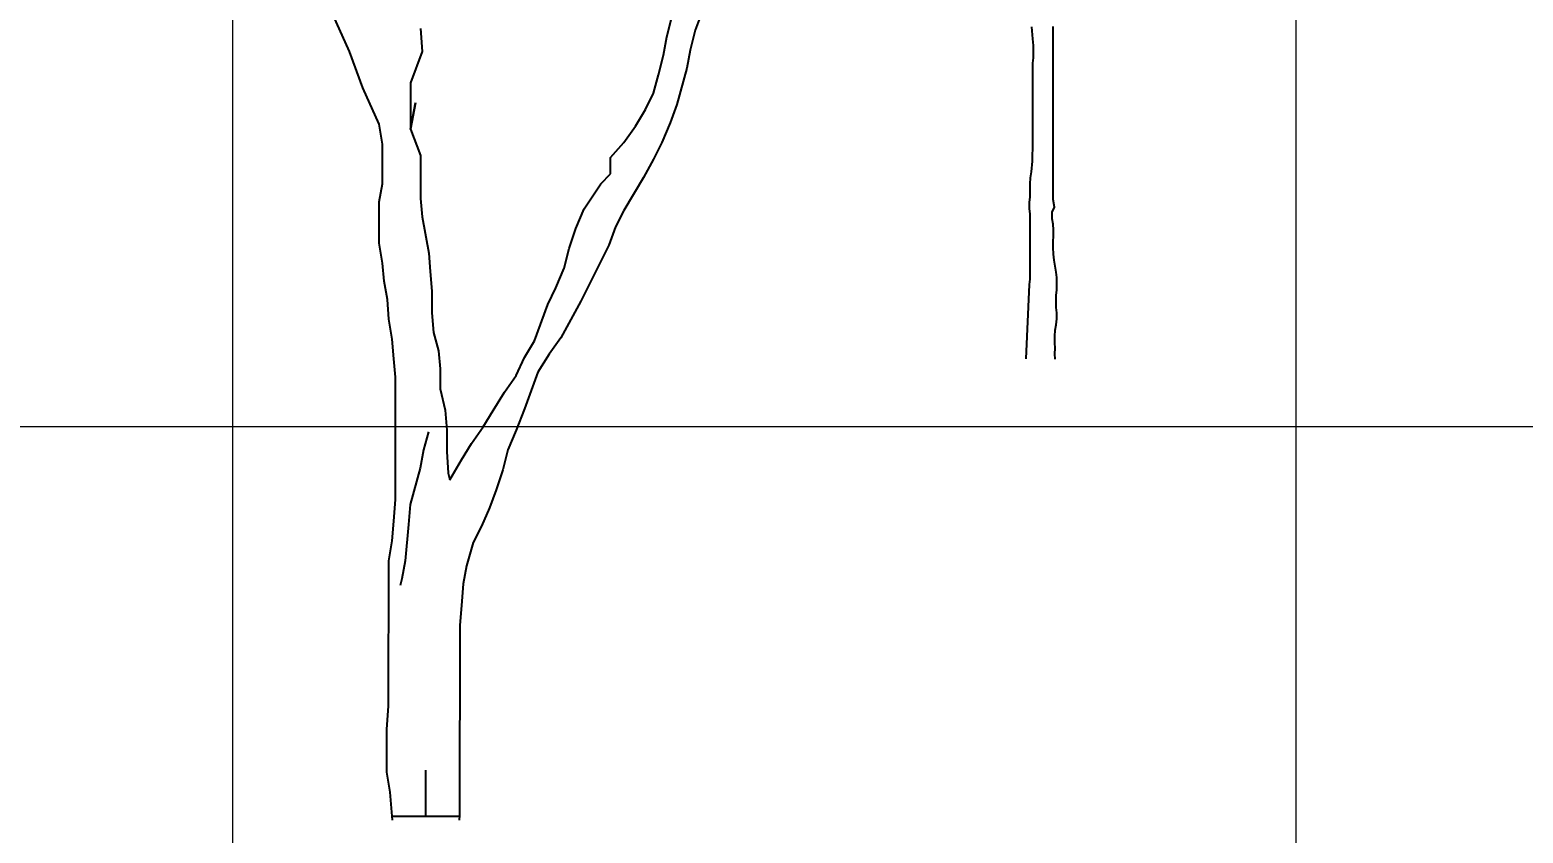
# Model space of a CAD drawing. Header units: millimetres. Extents: x 684983 to 685377, y 990360 to 990509.
# Drawn here: x 685189.596 to 685192.405, y 990445.274 to 990446.785 of the extents above; entities that cross this region are included whole.
import ezdxf

# ---------------------------------------------------------------- set-up
doc = ezdxf.new("R2010")
doc.units = ezdxf.units.MM
doc.header["$PDMODE"] = 35
doc.header["$PDSIZE"] = 0.2
for name, color, linetype in [('ANJILI', 7, 'Continuous'), ('dim', 7, 'Continuous'), ('MAHAGONY', 7, 'Continuous')]:
    doc.layers.add(name, color=color, linetype=linetype)
doc.layers.add('grid', color=8, linetype='Continuous', lineweight=9)
doc.styles.add('DIM', font='ARIALN.TTF', dxfattribs={"width": 0.8, "height": 1})
doc.dimstyles.get("Standard").update_dxf_attribs({"dimtxt": 1, "dimasz": 0.18, "dimexe": 0.18, "dimexo": 0.0625, "dimgap": 0.09, "dimtad": 0, "dimrnd": 0.05, "dimzin": 0, "dimdsep": 46, "dimtxsty": 'DIM', "dimcen": 0.09, "dimse1": 1, "dimse2": 1, "dimsd1": 1, "dimsd2": 1, "dimadec": 0, "dimazin": 0, "dimtfac": 1, "dimtix": 1, "dimtofl": 0, "dimtmove": 2, "dimatfit": 3, "dimfxl": 0, "dimtolj": 1, "dimtzin": 0, "dimarcsym": 0})

# ---------------------------------------------------------------- blocks, each defined once
blk = doc.blocks.new('*D57')
at = {"layer": 'Defpoints', "color": 0, "transparency": 16777216}
for p in [(685192.3597, 990448.8721), (685192.1055, 990447.83), (685211.2073, 990443.1706)]:
    blk.add_point(p, dxfattribs=at)
at = {"layer": 'dim', "color": 0, "transparency": 16777216, "insert": (685201.9106, 990446.5424), "char_height": 1, "attachment_point": 5, "rotation": 346.2918, "style": 'DIM'}
blk.add_mtext('\\A1;19.65', dxfattribs=at)
blk = doc.blocks.new('seee')
at = {"color": 84}
for p, q in [((11627.54, -3020.46, 6505.24), (11628.89, -3015.08, 6505.24)), ((11584.47, -3022.44, 6505.24), (11582.23, -3017.5, 6505.24)), ((11632.48, -3016.65, 6505.24), (11631.36, -3019.57, 6505.24)), ((11594.12, -3019.31, 6505.24), (11594.34, -3022.45, 6505.24)), ((11631.36, -3019.57, 6505.24), (11630.68, -3022.26, 6505.24)), ((11627.09, -3022.93, 6505.24), (11627.54, -3020.46, 6505.24)), ((11586.26, -3027.38, 6505.24), (11584.47, -3022.44, 6505.24)), ((11594.34, -3022.45, 6505.24), (11592.76, -3026.71, 6505.24)), ((11626.41, -3025.62, 6505.24), (11627.09, -3022.93, 6505.24)), ((11630.68, -3022.26, 6505.24), (11630.23, -3024.72, 6505.24)), ((11625.74, -3028.09, 6505.24), (11626.41, -3025.62, 6505.24)), ((11630.23, -3024.72, 6505.24), (11628.88, -3029.66, 6505.24)), ((11588.5, -3032.31, 6505.24), (11586.26, -3027.38, 6505.24)), ((11592.76, -3026.71, 6505.24), (11592.76, -3032.99, 6505.24)), ((11592.76, -3032.99, 6505.24), (11593.43, -3029.4, 6505.24)), ((11593.43, -3029.4, 6505.24), (11592.76, -3032.99, 6505.24)), ((11624.62, -3030.33, 6505.24), (11625.74, -3028.09, 6505.24)), ((11628.88, -3029.66, 6505.24), (11627.98, -3032.13, 6505.24)), ((11623.27, -3032.57, 6505.24), (11624.62, -3030.33, 6505.24)), ((11588.94, -3035.01, 6505.24), (11588.5, -3032.31, 6505.24)), ((11592.76, -3032.99, 6505.24), (11594.1, -3036.58, 6505.24)), ((11621.7, -3034.81, 6505.24), (11623.27, -3032.57, 6505.24)), ((11627.98, -3032.13, 6505.24), (11626.86, -3034.82, 6505.24)), ((11588.94, -3040.39, 6505.24), (11588.94, -3035.01, 6505.24)), ((11619.9, -3036.83, 6505.24), (11621.7, -3034.81, 6505.24)), ((11626.86, -3034.82, 6505.24), (11625.73, -3037.06, 6505.24)), ((11594.1, -3036.58, 6505.24), (11594.1, -3042.41, 6505.24)), ((11619.9, -3039.07, 6505.24), (11619.9, -3036.83, 6505.24)), ((11625.73, -3037.06, 6505.24), (11624.38, -3039.53, 6505.24)), ((11618.55, -3040.42, 6505.24), (11619.9, -3039.07, 6505.24)), ((11624.38, -3039.53, 6505.24), (11621.69, -3044.01, 6505.24)), ((11588.49, -3042.86, 6505.24), (11588.94, -3040.39, 6505.24)), ((11616.3, -3043.78, 6505.24), (11618.55, -3040.42, 6505.24)), ((11588.48, -3048.47, 6505.24), (11588.49, -3042.86, 6505.24)), ((11594.1, -3042.41, 6505.24), (11594.32, -3044.88, 6505.24)), ((11615.18, -3046.47, 6505.24), (11616.3, -3043.78, 6505.24)), ((11594.32, -3044.88, 6505.24), (11595.21, -3049.82, 6505.24)), ((11621.69, -3044.01, 6505.24), (11620.56, -3046.25, 6505.24)), ((11614.28, -3049.16, 6505.24), (11615.18, -3046.47, 6505.24)), ((11620.56, -3046.25, 6505.24), (11619.66, -3048.72, 6505.24)), ((11588.93, -3051.16, 6505.24), (11588.48, -3048.47, 6505.24)), ((11595.21, -3049.82, 6505.24), (11595.43, -3052.29, 6505.24)), ((11613.6, -3051.85, 6505.24), (11614.28, -3049.16, 6505.24)), ((11619.66, -3048.72, 6505.24), (11615.84, -3056.34, 6505.24)), ((11589.15, -3053.63, 6505.24), (11588.93, -3051.16, 6505.24)), ((11612.48, -3054.54, 6505.24), (11613.6, -3051.85, 6505.24)), ((11589.6, -3056.09, 6505.24), (11589.15, -3053.63, 6505.24)), ((11595.43, -3052.29, 6505.24), (11595.65, -3054.98, 6505.24)), ((11595.65, -3054.98, 6505.24), (11595.65, -3057.89, 6505.24)), ((11611.36, -3056.79, 6505.24), (11612.48, -3054.54, 6505.24)), ((11589.82, -3058.79, 6505.24), (11589.6, -3056.09, 6505.24)), ((11595.65, -3057.89, 6505.24), (11595.87, -3060.59, 6505.24)), ((11609.56, -3061.72, 6505.24), (11611.36, -3056.79, 6505.24)), ((11615.84, -3056.34, 6505.24), (11613.15, -3061.28, 6505.24)), ((11590.26, -3061.48, 6505.24), (11589.82, -3058.79, 6505.24)), ((11590.49, -3064.17, 6505.24), (11590.26, -3061.48, 6505.24)), ((11595.87, -3060.59, 6505.24), (11596.54, -3063.05, 6505.24)), ((11608.21, -3063.96, 6505.24), (11609.56, -3061.72, 6505.24)), ((11613.15, -3061.28, 6505.24), (11611.57, -3063.52, 6505.24)), ((11596.54, -3063.05, 6505.24), (11596.77, -3065.52, 6505.24)), ((11607.08, -3066.43, 6505.24), (11608.21, -3063.96, 6505.24)), ((11611.57, -3063.52, 6505.24), (11610, -3065.98, 6505.24)), ((11590.71, -3066.64, 6505.24), (11590.49, -3064.17, 6505.24)), ((11596.77, -3065.52, 6505.24), (11596.76, -3068.21, 6505.24)), ((11610, -3065.98, 6505.24), (11608.2, -3070.92, 6505.24)), ((11590.69, -3083.24, 6505.24), (11590.71, -3066.64, 6505.24)), ((11596.76, -3068.21, 6505.24), (11597.43, -3071.13, 6505.24)), ((11605.51, -3068.67, 6505.24), (11607.08, -3066.43, 6505.24)), ((11603.94, -3071.14, 6505.24), (11605.51, -3068.67, 6505.24)), ((11597.43, -3071.13, 6505.24), (11597.66, -3073.82, 6505.24)), ((11602.59, -3073.38, 6505.24), (11603.94, -3071.14, 6505.24)), ((11608.2, -3070.92, 6505.24), (11607.08, -3073.83, 6505.24)), ((11595.19, -3074.05, 6505.24), (11594.51, -3076.51, 6505.24)), ((11597.66, -3073.82, 6505.24), (11597.65, -3076.74, 6505.24)), ((11601.02, -3075.62, 6505.24), (11602.59, -3073.38, 6505.24)), ((11607.08, -3073.83, 6505.24), (11605.95, -3076.52, 6505.24)), ((11599.67, -3077.86, 6505.24), (11601.02, -3075.62, 6505.24)), ((11594.51, -3076.51, 6505.24), (11594.06, -3078.98, 6505.24)), ((11597.65, -3076.74, 6505.24), (11597.87, -3079.66, 6505.24)), ((11598.1, -3080.55, 6505.24), (11599.67, -3077.86, 6505.24)), ((11605.95, -3076.52, 6505.24), (11605.28, -3079.21, 6505.24)), ((11594.06, -3078.98, 6505.24), (11592.71, -3083.91, 6505.24)), ((11597.87, -3079.66, 6505.24), (11598.1, -3080.55, 6505.24)), ((11605.28, -3079.21, 6505.24), (11604.38, -3081.91, 6505.24)), ((11604.38, -3081.91, 6505.24), (11603.48, -3084.37, 6505.24)), ((11590.47, -3086.16, 6505.24), (11590.69, -3083.24, 6505.24)), ((11592.71, -3083.91, 6505.24), (11592.48, -3086.61, 6505.24)), ((11603.48, -3084.37, 6505.24), (11602.36, -3086.84, 6505.24)), ((11590.24, -3088.85, 6505.24), (11590.47, -3086.16, 6505.24)), ((11592.48, -3086.61, 6505.24), (11592.03, -3091.54, 6505.24)), ((11602.36, -3086.84, 6505.24), (11601.23, -3089.08, 6505.24)), ((11589.79, -3091.54, 6505.24), (11590.24, -3088.85, 6505.24)), ((11601.23, -3089.08, 6505.24), (11600.33, -3092.22, 6505.24)), ((11589.77, -3111.28, 6505.24), (11589.79, -3091.54, 6505.24)), ((11592.03, -3091.54, 6505.24), (11591.58, -3094.01, 6505.24)), ((11600.33, -3092.22, 6505.24), (11599.88, -3094.69, 6505.24)), ((11591.58, -3094.01, 6505.24), (11591.36, -3094.91, 6505.24)), ((11599.88, -3094.69, 6505.24), (11599.65, -3097.61, 6505.24)), ((11599.65, -3097.61, 6505.24), (11599.43, -3100.3, 6505.24)), ((11599.43, -3100.3, 6505.24), (11599.4, -3126.1, 6505.24)), ((11589.54, -3114.42, 6505.24), (11589.77, -3111.28, 6505.24)), ((11589.54, -3120.25, 6505.24), (11589.54, -3114.42, 6505.24)), ((11589.98, -3122.95, 6505.24), (11589.54, -3120.25, 6505.24)), ((11594.82, -3126.19), (11594.82, -3119.97)), ((11590.3, -3126.75, 6505.24), (11589.98, -3122.95, 6505.24)), ((11590.25, -3126.19), (11599.39, -3126.19)), ((11599.4, -3126.1, 6505.24), (11599.34, -3126.75, 6505.24))]:
    blk.add_line(p, q, dxfattribs=at)
blk = doc.blocks.new('TREE30')
at = {"color": 15, "flags": 128}
for points in [[(0.0278, -0.004), (0.0268, 0.007), (0.0278, 0.018), (0.0268, 0.029), (0.0268, 0.042), (0.0278, 0.0541), (0.0298, 0.0651), (0.0308, 0.0771), (0.0307, 0.0891), (0.0297, 0.1001), (0.0297, 0.1241), (0.0307, 0.1351), (0.0307, 0.1602), (0.0297, 0.1712), (0.0256, 0.1952), (0.0246, 0.2072), (0.0236, 0.2202), (0.0236, 0.2322), (0.0246, 0.2442), (0.0246, 0.2562), (0.0236, 0.2672), (0.0216, 0.2782), (0.0216, 0.2913), (0.0265, 0.3013), (0.0235, 0.3173), (0.0233, 0.6649)], [(-0.0197, 0.6639), (-0.0177, 0.6399), (-0.0167, 0.6269), (-0.0166, 0.6019), (-0.0176, 0.5908), (-0.0176, 0.4183), (-0.0186, 0.4073), (-0.0186, 0.3943), (-0.0206, 0.3723), (-0.0225, 0.3603), (-0.0235, 0.3483), (-0.0235, 0.3222), (-0.0245, 0.3112), (-0.0245, 0.2992), (-0.0235, 0.2872), (-0.0234, 0.1571), (-0.0244, 0.1461), (-0.0313, -0.0036)]]:
    blk.add_lwpolyline(points, dxfattribs=at)

msp = doc.modelspace()

# ---------------------------------------------------------------- linework, layer by layer
at = {"layer": 'grid'}
for p, q in [((685189.9771, 990509.1548), (685189.9771, 990370.8996)), ((685191.9771, 990509.1548), (685191.9771, 990370.8996)), ((685221.1591, 990446.0381), (685118.727, 990446.0381))]:
    msp.add_line(p, q, dxfattribs=at)

# ---------------------------------------------------------------- block references
at = {"layer": 'ANJILI', "xscale": 0.01386104931414437, "yscale": 0.01386104931414437, "zscale": 0.01386104931414437}
msp.add_blockref('seee', (685029.6241, 990488.6383, 98.652), dxfattribs=at)
at = {"layer": 'MAHAGONY', "color": 7, "xscale": 0.9355958136093464, "yscale": 0.9355958136093464, "zscale": 0.9355958136093464}
msp.add_blockref('TREE30', (685191.4985, 990446.169, 98.419), dxfattribs=at)

# ---------------------------------------------------------------- dimensions: what is measured, and where the dimension line sits
at = {"layer": 'dim'}
dim = msp.add_aligned_dim(p1=(685211.2073, 990443.1706), p2=(685192.1055, 990447.83), distance=-1.0727, dimstyle='Standard', dxfattribs=at)
dim.commit()
dim.dimension.update_dxf_attribs({"geometry": '*D57', "text_midpoint": (685201.9106, 990446.5424)})

doc.saveas('drawing.dxf')
